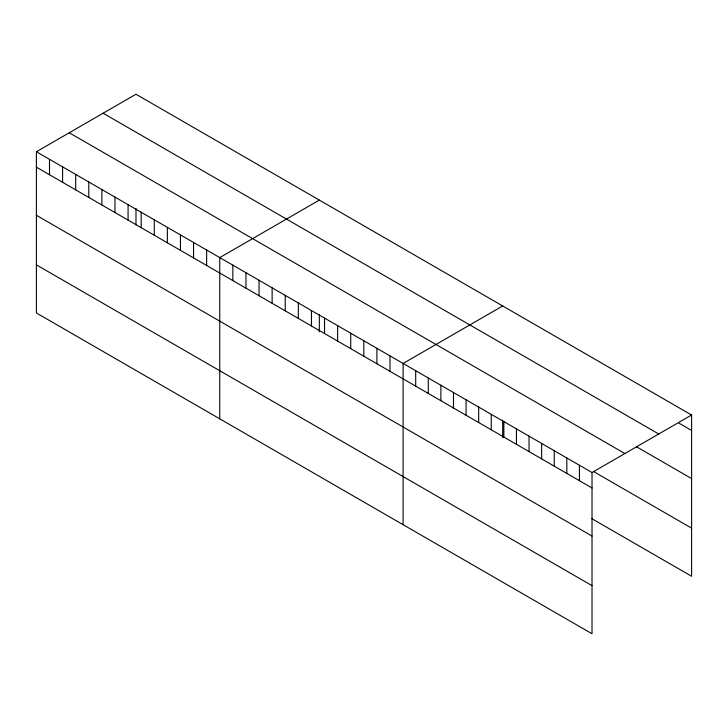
<?xml version="1.0" encoding="UTF-8"?>
<svg xmlns="http://www.w3.org/2000/svg" width="728" height="728" viewBox="0 0 728 728"><rect width="100%" height="100%" fill="white"/><g stroke="black" fill="none" stroke-linecap="round" stroke-linejoin="round"><path stroke-width="1.09" d="M36.4 151.743L592.019 472.518L592.019 633.76L36.4 312.976L36.4 151.743L135.981 94.24L691.6 415.024L691.6 576.258L591.819 518.655M319.337 200.1L219.756 257.594L219.756 418.837M502.693 305.96L403.103 363.454L403.103 524.688M592.019 472.518L691.6 415.024M679.006 423.186L691.6 430.457M103.121 113.213L658.74 433.997M636.381 446.692L691.6 478.578M69.26 132.769L624.879 453.544M593.757 471.653L691.6 528.146M36.4 167.176L592.019 487.96M36.4 215.288L592.019 536.072M36.4 264.865L592.019 585.64M579.424 465.247L579.424 480.689M566.83 457.976L566.83 473.418M554.236 450.705L554.236 466.148M541.641 443.434L541.641 458.868M529.047 436.163L529.047 451.597M516.452 428.892L516.452 444.326M503.858 421.621L503.858 437.055M502.693 420.174L502.693 437.674M491.264 414.35L491.264 429.784M478.669 407.079L478.669 422.513M466.075 399.809L466.075 415.242M453.48 392.538L453.48 407.971M440.886 385.267L440.886 400.7M428.291 377.996L428.291 393.429M415.697 370.725L415.697 386.159M390.008 355.892L390.008 371.326M376.913 348.33L376.913 363.763M363.818 340.768L363.818 356.21M350.723 333.206L350.723 348.648M337.619 325.644L337.619 341.086M324.524 318.091L324.524 333.524M319.337 314.314L319.337 331.813M311.429 310.528L311.429 325.962M298.334 302.966L298.334 318.4M285.24 295.404L285.24 310.838M272.136 287.842L272.136 303.276M259.041 280.28L259.041 295.714M245.946 272.718L245.946 288.151M232.851 265.156L232.851 280.589M206.652 250.032L206.652 265.474M193.557 242.47L193.557 257.912M180.462 234.916L180.462 250.35M167.367 227.354L167.367 242.788M154.272 219.792L154.272 235.226M141.177 212.23L141.177 227.664M135.981 208.463L135.981 224.861M128.073 204.668L128.073 220.102M114.978 197.106L114.978 212.54M101.884 189.544L101.884 204.978M88.789 181.982L88.789 197.415M75.694 174.42L75.694 189.862M62.59 166.858L62.59 182.3M49.495 159.296L49.495 174.738"/></g></svg>
